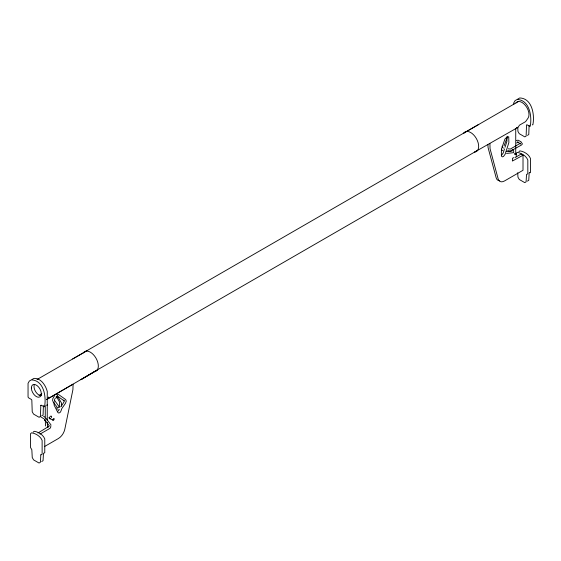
<?xml version="1.0" encoding="UTF-8"?>
<svg xmlns="http://www.w3.org/2000/svg" width="561" height="561" viewBox="0 0 561 561"><rect width="100%" height="100%" fill="white"/><g stroke="black" fill="none" stroke-linecap="round" stroke-linejoin="round"><path stroke-width="0.84" d="M50.897 425.61L50.595 427.657L49.901 428.401L39.971 434.137M53.94 401.795L54.122 405.161L57.825 412.447L58.512 412.994L59.522 412.812L60.56 411.949L61.626 409.306M59.634 407.356L59.578 402.02L56.493 396.627M61.626 406.08L61.563 403.17L58.071 397.076L54.936 398.394M513.448 150.951L513.455 149.577M43.407 405.624L43.078 414.993L41.745 415.764M529.107 125.215L528.778 134.584L527.438 135.355M529.17 172.914L528.75 180.312L527.417 181.112M52.622 400.842L52.811 398.661L54.712 395.407M54.676 399.243L54.515 401.045L54.48 400.252L58.632 405.996L58.884 407.237L57.804 407.756L56.724 407.342M513.757 151.519L513.624 152.676L506.52 153.426M504.094 145.776L507.403 136.905M520.327 144.114L520.559 143.125L510.342 149.065L508.231 148.791M504.493 148.903L503.175 153.034L501.478 155.355M505.026 147.255L506.878 141.47L507.06 136.211M49.102 425.96L48.632 426.879L47.552 427.159L47.257 422.237M45.111 419.376L44.614 420.224L45.49 420.701M59.354 409.509L57.538 411.662M60.77 406.837L63.702 402.461L64.22 401.08L63.87 400.049M48.737 397.02L47.32 399.074A3.604 2.083 60 0 1 46.605 399.579L94.325 371.712A11.304 6.529 60 0 0 95.987 358.142A11.304 6.529 60 0 0 83.407 352.792L72.671 358.942M511.394 150.755L512.424 149.478M61.696 408.766L65.455 403.331L66.254 401.178L65.721 399.586L58.807 394.699L56.598 394.159M516.716 143.062L517.396 142.242L518.259 142.129L517.515 142.08L519.83 143.378M48.611 426.507L37.987 432.987M33.183 432.18L34.193 431.283C38.421 431.879 43.099 434.733 44.768 438.87L44.768 452.727L43.47 453.33L43.05 460.721L41.717 461.521M518.876 151.765L519.886 150.874C524.114 151.47 528.792 154.324 530.461 158.454L530.461 172.318L530.271 172.76L529.381 172.585M56.156 396.725L57.643 395.743L56.871 396.164M94.325 371.712L80.952 379.657L97.256 370.022M478.757 124.423L83.337 352.75M37.005 379.545L86.331 351.102M518.483 101.485L463.744 133.125A11.304 6.529 60 0 1 476.324 138.476A11.304 6.529 60 0 1 474.669 152.045L517.403 127.691M39.116 395.372L41.823 393.808M94.255 371.67L477.593 150.355M47.257 399.081L73.077 384.173L72.923 389.607L64.831 429.137A9.362 5.407 -60 0 1 58.435 438.499L44.403 446.605M515.124 157.515L521.029 154.107L523.013 155.25L523.013 170.278L504.549 180.937A9.362 5.407 -60 0 1 498.154 178.959L490.069 148.77L489.907 143.518M523.013 155.25L512.389 161.042L512.473 158.244L513.883 157.627M517.705 99.094L519.774 97.951C532.249 98.406 534.71 114.879 532.95 124.381A0.94 0.54 60 0 1 532.291 124.759M32.005 379.502L34.074 378.359C41.058 378.093 45.637 385.435 47.25 391.361L47.257 420.526M53.071 420.259L53.926 419.852L54.256 418.744L53.611 418.478L52.881 419.411L53.071 420.259L48.751 417.763M516.4 140.425L518.175 140.201L521.057 141.821L522.438 143.96L521.471 145.019L510.833 150.937L509.998 151.204L507.684 150.579M506.176 151.568L512.151 150.986M50.567 418.871L49.536 418.787L49.536 417.419L50.56 416.136L51.591 416.22L51.598 417.587M56.689 408.681L58.148 409.285M501.779 149.983L502.824 150.544M40.182 416.409L43.744 418.723M57.664 396.276L64.256 400.933M43.506 416.157L44.915 417.216M52.93 401.655L56.878 406.837M45.946 418.275L50.953 424.852M44.256 419.165L49.116 425.554M502.088 146.253L503.322 148.244M45.567 426.009L45.266 420.231M517.719 172.76L517.95 177.136L519.283 179.478L524.766 182.641L526.099 181.841L526.52 174.443L527.817 173.847L527.817 159.983C526.141 155.853 521.464 152.999 517.242 152.403L516.232 153.293L516.232 156.764M517.782 127.263L517.922 131.379L519.255 133.686L524.794 136.884L526.127 136.113L526.52 125.04A0.94 0.54 60 0 1 527.158 124.858L529.64 126.288A0.94 0.54 60 0 0 530.299 125.909C532.059 116.408 529.598 99.935 517.123 99.479L515.054 100.622L513.75 102.922L513.75 104.605M515.734 128.602L515.734 154.338M487.923 144.745L488.077 147.62L496.169 177.816A9.362 5.407 -60 0 0 499.767 180.691M45.266 405.652L45.266 418.52M47.25 404.79A0.94 0.54 60 0 1 46.591 405.168M41.458 395.708A7.027 4.053 60 0 1 35.778 391.851A7.027 4.053 60 0 1 34.312 384.643M515.917 102.958A9.93 5.729 60 0 1 525.489 105.531A9.93 5.729 60 0 1 528.083 118.069L525.622 121.618L519.528 125.131L518.112 127.186A3.604 2.083 60 0 1 516.429 127.635M40.82 405.456L40.427 416.521L39.095 417.293L33.562 414.095L32.222 411.788L31.83 400.259A0.94 0.54 60 0 0 31.199 399.341L28.709 397.91A0.94 0.54 60 0 1 28.05 396.76L28.05 383.338L29.354 381.031L31.423 379.888C43.898 380.344 46.36 396.823 44.607 406.318A0.94 0.54 60 0 1 43.94 406.697L41.458 405.266A0.94 0.54 60 0 0 40.82 405.456M40.82 454.859L40.399 462.25L39.067 463.049L33.583 459.887L32.25 457.545L31.83 449.67L30.539 447.573L30.539 433.709L31.542 432.812C35.771 433.408 40.448 436.262 42.124 440.399L42.124 454.256L40.82 454.859M501.422 149.219L501.366 155.425L501.646 156.442L502.425 156.842L503.462 156.498L505.159 154.184L508.869 142.62L508.743 136.73L505.734 138.125L504.914 139.1L501.422 149.219M516.358 154.107L515.861 154.492L514.675 154.247L514.444 153.707L516.358 154.107M31.36 387.967A7.027 4.053 60 0 0 38.807 397.237A7.027 4.053 60 0 0 38.807 387.3A7.027 4.053 60 0 0 31.36 387.967"/></g></svg>
